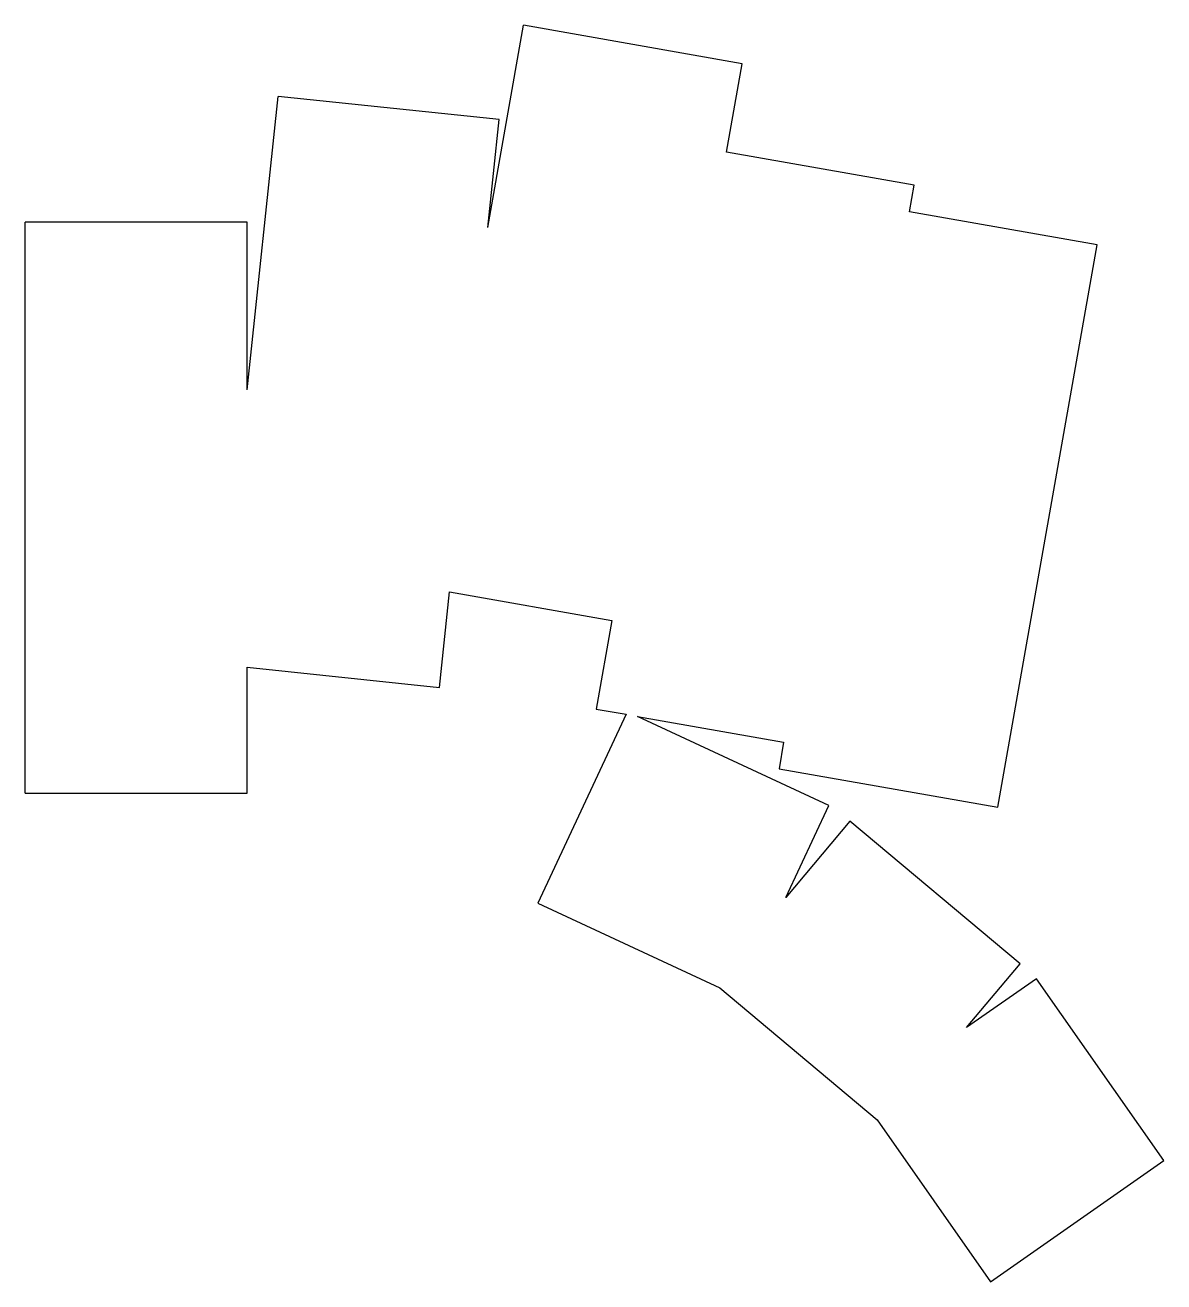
# Model space of a CAD drawing. Header units: millimetres. Extents: x -10 to 97, y -45 to 74.
import ezdxf

# ---------------------------------------------------------------- set-up
doc = ezdxf.new("R2010")
doc.units = ezdxf.units.MM

msp = doc.modelspace()

# ---------------------------------------------------------------- linework, layer by layer
for p, q in [((33.23, 54.57), (36.6, 73.7)), ((57.28, 70.05), (36.6, 73.7)), ((55.81, 61.68), (57.28, 70.05)), ((10.5, 39.21), (13.42, 66.96)), ((34.3, 64.76), (13.42, 66.96)), ((33.23, 54.57), (34.3, 64.76)), ((73.53, 58.55), (55.81, 61.68)), ((73.09, 56.04), (73.53, 58.55)), ((90.82, 52.91), (73.09, 56.04)), ((-10.5, 1.05), (-10.5, 55.05)), ((10.5, 55.05), (-10.5, 55.05)), ((10.5, 39.21), (10.5, 55.05)), ((81.44, -0.26), (90.82, 52.91)), ((28.66, 11.06), (29.61, 20.1)), ((29.61, 20.1), (44.95, 17.39)), ((44.95, 17.39), (43.48, 9.02)), ((10.5, 1.05), (10.5, 12.97)), ((10.5, 12.97), (28.66, 11.06)), ((46.3, 8.52), (37.97, -9.35)), ((43.48, 9.02), (46.3, 8.52)), ((47.4, 8.33), (61.2, 5.89)), ((65.46, -0.09), (47.4, 8.33)), ((61.2, 5.89), (60.76, 3.38)), ((60.76, 3.38), (81.44, -0.26)), ((-10.5, 1.05), (10.5, 1.05)), ((61.4, -8.79), (65.46, -0.09)), ((67.46, -1.57), (61.4, -8.79)), ((83.55, -15.07), (67.46, -1.57)), ((37.97, -9.35), (55.17, -17.36)), ((78.48, -21.11), (83.55, -15.07)), ((85.09, -16.48), (78.48, -21.11)), ((97.14, -33.68), (85.09, -16.48)), ((55.17, -17.36), (70.03, -29.84)), ((70.03, -29.84), (80.76, -45.15)), ((80.76, -45.15), (97.14, -33.68))]:
    msp.add_line(p, q)

doc.saveas('drawing.dxf')
